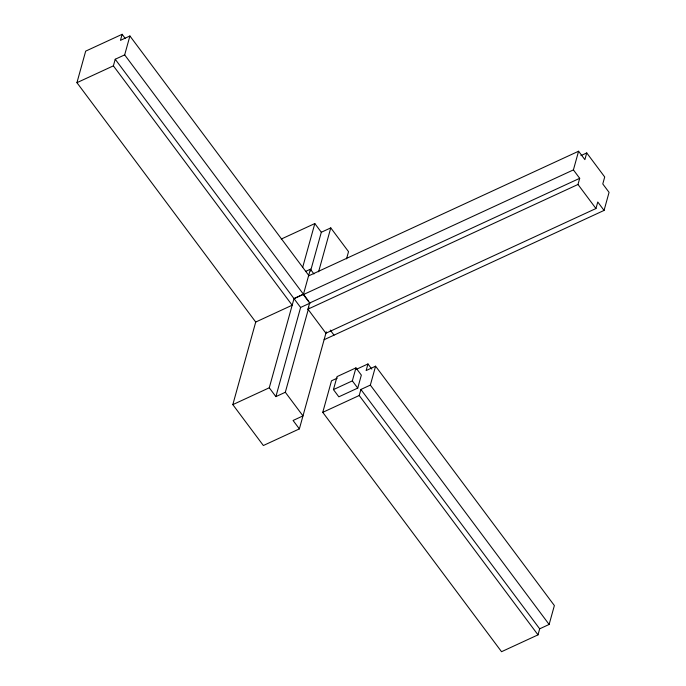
<?xml version="1.0" encoding="UTF-8"?>
<svg xmlns="http://www.w3.org/2000/svg" width="686" height="686" viewBox="0 0 686 686"><rect width="100%" height="100%" fill="white"/><g stroke="black" fill="none" stroke-linecap="round" stroke-linejoin="round"><path stroke-width="1.03" d="M308.7 275.343L129.911 35.981L124.672 54.88L115.222 59.245L113.387 65.847L292.176 305.21L255.724 322.043L76.935 82.68L85.681 51.133L122.142 34.3L125.341 38.587M122.142 34.3L120.462 40.345L129.911 35.981M326.287 331.861L299.37 428.896L263.364 445.523L232.82 404.629L255.878 321.485M232.82 404.629L269.272 387.787L294.011 298.607L303.461 294.243L294.002 298.624M302.646 267.446L314.823 223.559L321.314 232.254L310.561 271.047M324.101 339.724L604.057 210.422L597.772 202.001L595.954 208.527L325.91 333.233L307.945 309.172L309.652 303.023L303.358 294.603L310.398 269.204L313.948 273.954M269.272 387.787L275.875 396.628L300.605 307.465L310.055 303.101M318.596 271.785L330.772 227.889L348.531 251.668L346.533 258.862M275.875 396.628L285.325 392.263L308.914 307.199M371.812 369.102L367.962 363.957L366.135 370.56L375.585 366.195L554.374 605.558L549.126 624.457L539.676 628.822L538.004 634.867L501.543 651.7L322.763 412.337L331.51 380.79L337.263 378.132M333.447 389.605L337.049 376.614L355.948 367.885L361.342 375.105L357.74 388.096L338.833 396.825L333.447 389.605L352.347 380.876L355.948 367.885M322.763 412.337L359.215 395.505L360.896 389.459L370.346 385.095L375.585 366.195M303.358 294.603L573.41 169.896L578.59 151.229L584.875 159.641L586.736 152.927L604.709 176.979L602.78 183.942L609.065 192.363L604.057 210.422M307.945 309.172L577.989 184.474L579.696 178.317L573.41 169.896M76.935 82.68L113.387 65.847M281.243 239.062L314.823 223.559M321.314 232.254L330.772 227.889M305.673 271.39L310.398 269.204M308.537 275.926L578.59 151.229M580.913 155.619L586.736 152.927M309.652 303.023L579.696 178.317M356.454 369.274L367.962 363.957M577.989 184.474L595.954 208.527M124.672 54.88L308.854 301.488M330.24 330.069L334.005 335.154M370.346 385.095L549.126 624.457M115.222 59.245L300.605 307.465M360.896 389.459L539.676 628.822M352.347 380.876L357.74 388.096M359.215 395.505L538.004 634.867M285.325 392.263L302.98 415.905L293.085 420.475L299.37 428.896"/></g></svg>
